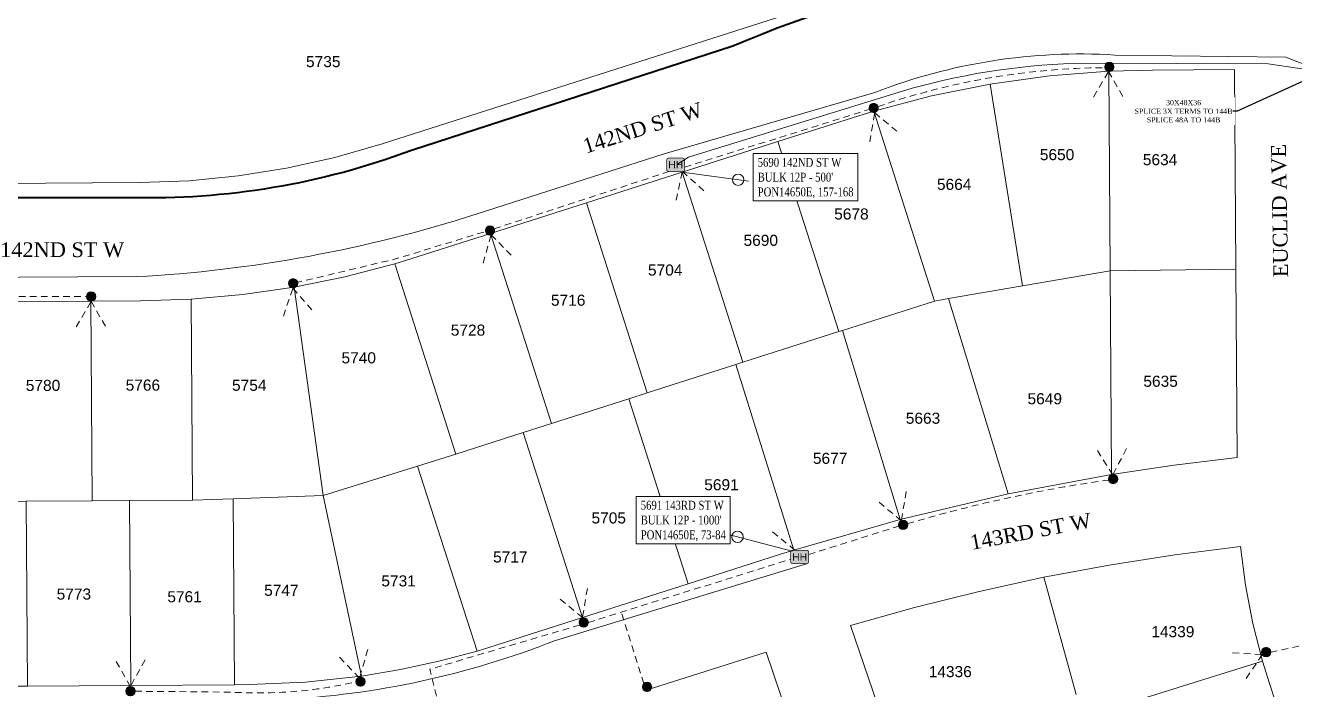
# Model space of a CAD drawing. Header units: feet. Extents: x 865220 to 2843432, y -2240498 to 970288.
# Drawn here: x 2837057 to 2837915, y 964025 to 964474 of the extents above; entities that cross this region are included whole.
import ezdxf
from ezdxf import colors
from ezdxf.entities.mleader import LeaderData, LeaderLine
from ezdxf.enums import TextEntityAlignment as Align
from ezdxf.lldxf.tags import DXFTag
from ezdxf.math import Vec2, Vec3

# ---------------------------------------------------------------- set-up
doc = ezdxf.new("R2010")
doc.units = ezdxf.units.FT
doc.header["$LTSCALE"] = 0.015
doc.header["$MEASUREMENT"] = 0
doc.linetypes.add('DASHED', pattern=[5, 3, -2])
for name, color, linetype, lineweight in [('48A', 112, '48A', 5), ('DROP BURIED', 7, 'DASHED', 5), ('RUNNING LINE (UNDERGROUND)', 10, 'Continuous', 40), ('TAIL', 1, 'MST', 5), ('WORK BOUNDARY', 110, 'Continuous', 40)]:
    doc.layers.add(name, color=color, linetype=linetype, lineweight=lineweight)
for name, color, linetype in [('Dakota County Addresses', 7, 'Continuous'), ('Dakota County Parcels', 7, 'Continuous'), ('DETAIL', 7, 'Continuous'), ('PROP_TEL', 6, 'Continuous'), ('STREET NAME', 7, 'Continuous'), ('TELEPHONE STRUCT-PROP', 6, 'Continuous'), ('TERMINALS', 7, 'Continuous')]:
    doc.layers.add(name, color=color, linetype=linetype)
doc.styles.add('Dimensions 100', font='arial.ttf')
doc.styles.add('Line', font='txt.shx', dxfattribs={"height": 3})
doc.styles.add('SIMPLEX', font='times.ttf', dxfattribs={"width": 0.8})
doc.styles.get("Standard").update_dxf_attribs({"font": 'times.ttf'})
doc.styles.add('Utilities', font='arial.ttf', dxfattribs={"height": 2.5})
tags = doc.linetypes.add('48A', pattern='A,80,-5,["48A",Line,S=1.5,R=0,X=0,Y=-1.5],-20', length=105).pattern_tags.tags
tags[6] = DXFTag(74, 10)
tags = doc.linetypes.add('MST', pattern='A,5,-5,5,-5,["TAIL",Line,S=1.5,R=0,X=0,Y=-1.5],-20', length=40).pattern_tags.tags
tags[10] = DXFTag(74, 10)

# ---------------------------------------------------------------- blocks, each defined once
blk = doc.blocks.new('ACMAP_ANN_TEMPLATE_Dakota County Addresses')
at = {"layer": 'Dakota County Addresses', "style": 'Dimensions 100'}
blk.add_attdef('DakotaCountyAddress', text='', height=50, dxfattribs=at).set_placement((0, 0), align=Align.CENTER)
blk = doc.blocks.new('NEW HH')
at = {"ltscale": 40, "true_color": 0xffffff}
h = blk.add_hatch(color=7, dxfattribs=at)
h.dxf.hatch_style = 1
h.paths.add_polyline_path([(-0.0611, -0.0305, 0.414214), (-0.0458, -0.0458), (0.0458, -0.0458, 0.414214), (0.0611, -0.0305), (0.0611, 0.0305, 0.414214), (0.0458, 0.0458), (-0.0458, 0.0458, 0.414214), (-0.0611, 0.0305)])
at = {"layer": 'RUNNING LINE (UNDERGROUND)', "color": 6, "lineweight": 0, "const_width": 0.005, "flags": 128}
blk.add_lwpolyline([(-0.0611, 0.0305), (-0.0611, -0.0305, 0.414214), (-0.0458, -0.0458), (0.0458, -0.0458, 0.414214), (0.0611, -0.0305), (0.0611, 0.0305, 0.414214), (0.0458, 0.0458), (-0.0458, 0.0458, 0.414214)], format="xyb", close=True, dxfattribs=at)
at = {"layer": 'TELEPHONE STRUCT-PROP', "color": 18, "true_color": 0x000000, "style": 'Utilities'}
blk.add_text('HH', height=0.05, dxfattribs=at).set_placement((0, 0), align=Align.MIDDLE_CENTER)
blk = doc.blocks.new('Proposed FlowerPot')
at = {"lineweight": 5, "ltscale": 100, "true_color": 0xffffff}
h = blk.add_hatch(color=7, dxfattribs=at)
h.dxf.hatch_style = 1
h.paths.add_polyline_path([(-0.06, 0, 0.414214), (0, -0.06, 0.414214), (0.06, 0, 0.414214), (0, 0.06, 0.414214)])
at = {"lineweight": 5, "ltscale": 100}
blk.add_circle((0, 0), 0.0604, dxfattribs=at)
at = {"layer": 'RUNNING LINE (UNDERGROUND)', "color": 6, "lineweight": 5, "const_width": 0.00907, "flags": 128}
blk.add_lwpolyline([(-0.06, 0, -0.414214), (0, 0.06, -0.414214), (0.06, 0, -0.414214), (0, -0.06, -0.414214), (-0.06, 0)], format="xyb", dxfattribs=at)
at = {"color": 18, "linetype": 'ByBlock', "lineweight": 5, "ltscale": 100, "true_color": 0x000000, "style": 'Dimensions 100'}
blk.add_text('F', height=0.0744, dxfattribs=at).set_placement((-0.029, -0.037))
blk = doc.blocks.new('TERMINAL')
at = {"lineweight": 5, "ltscale": 0.5, "flags": 128}
blk.add_lwpolyline([(-0.07, -0.65), (-0.07, 44.75)], dxfattribs=at)
at = {"lineweight": 5, "ltscale": 0.5}
blk.add_circle((-0.07, 37.61), 3.83, dxfattribs=at)

msp = doc.modelspace()

# ---------------------------------------------------------------- linework, layer by layer
at = {"layer": '48A', "lineweight": 5, "ltscale": 100, "flags": 128}
msp.add_lwpolyline([(2837931.96, 964443.56), (2837909.47, 964452.48), (2837793.84, 964453.9, 0.10836), (2837631.5, 964428.5), (2837489, 964387), (2837362.5, 964346.5, -0.065112), (2837132, 964304), (2836855.57, 964302.61), (2836830.55, 964289.77)], format="xyb", dxfattribs=at)
at = {"layer": 'Dakota County Parcels', "lineweight": 5, "ltscale": 100}
for p, q in [((2837298.28, 964393.73), (2837575.57, 964482.43)), ((2837819.23, 964443.71), (2837789.82, 964442.92)), ((2837790.78, 964307.95), (2837789.82, 964442.92)), ((2837819.23, 964443.71), (2837874.82, 964444)), ((2837875.73, 964309.01), (2837874.82, 964444)), ((2837709.51, 964434.18), (2837731.35, 964297.74)), ((2837630.8, 964415.94), (2837616.46, 964411.52)), ((2837630.8, 964415.94), (2837671.91, 964287.54)), ((2837565.99, 964395.38), (2837616.46, 964411.52)), ((2837501.23, 964374.66), (2837565.99, 964395.38)), ((2837565.99, 964395.38), (2837607.11, 964266.81)), ((2837436.47, 964353.95), (2837501.23, 964374.66)), ((2837501.23, 964374.66), (2837542.35, 964246.1)), ((2836371.34, 964362.47), (2837134.49, 964367.61)), ((2837371.71, 964333.24), (2837436.47, 964353.95)), ((2837436.47, 964353.95), (2837477.59, 964225.38)), ((2837322.65, 964317.54), (2837371.71, 964333.24)), ((2837371.71, 964333.24), (2837412.83, 964204.67)), ((2837306.89, 964312.73), (2837322.65, 964317.54)), ((2837306.89, 964312.73), (2837348.07, 964183.95)), ((2837731.35, 964297.74), (2837790.78, 964307.95)), ((2837790.78, 964307.95), (2837875.73, 964309.01)), ((2837791.68, 964170.13), (2837790.78, 964307.95)), ((2837876.59, 964181.67), (2837875.73, 964309.01)), ((2837238.74, 964296.93), (2837258.4, 964156.07)), ((2837681.28, 964289.15), (2837731.35, 964297.74)), ((2837033.3, 964286.94), (2837101.29, 964287.39)), ((2837101.29, 964287.39), (2837135.03, 964287.62)), ((2837102.2, 964152.41), (2837101.29, 964287.39)), ((2837135.03, 964287.62), (2837169.26, 964288.78)), ((2837170.19, 964152.87), (2837169.26, 964288.78)), ((2837609.59, 964267.6), (2837671.91, 964287.54)), ((2837671.91, 964287.54), (2837681.28, 964289.15)), ((2837681.28, 964289.15), (2837721.75, 964157.03)), ((2837542.35, 964246.1), (2837607.11, 964266.81)), ((2837607.11, 964266.81), (2837609.59, 964267.6)), ((2837609.59, 964267.6), (2837648.77, 964139.81)), ((2837477.59, 964225.38), (2837537.42, 964244.52)), ((2837537.42, 964244.52), (2837542.35, 964246.1)), ((2837537.42, 964244.52), (2837576.69, 964119.11)), ((2837412.83, 964204.67), (2837465.24, 964221.43)), ((2837465.24, 964221.43), (2837477.59, 964225.38)), ((2837465.24, 964221.43), (2837505.25, 964096.29)), ((2837393.81, 964198.58), (2837412.83, 964204.67)), ((2837348.07, 964183.95), (2837393.81, 964198.58)), ((2837393.81, 964198.58), (2837433.83, 964073.44)), ((2837322.3, 964175.94), (2837348.07, 964183.95)), ((2837258.4, 964156.07), (2837322.3, 964175.94)), ((2837322.3, 964175.94), (2837362.54, 964050.81)), ((2837791.68, 964170.13), (2837721.75, 964157.03)), ((2837034.21, 964151.95), (2837057.58, 964152.11)), ((2837057.58, 964152.11), (2837102.2, 964152.41)), ((2837058.42, 964027.12), (2837057.58, 964152.11)), ((2837102.2, 964152.41), (2837127.57, 964152.58)), ((2837127.57, 964152.58), (2837170.19, 964152.87)), ((2837128.41, 964027.59), (2837127.57, 964152.58)), ((2837170.19, 964152.87), (2837197.55, 964153.86)), ((2837197.55, 964153.86), (2837258.4, 964156.07)), ((2837198.41, 964028.06), (2837197.55, 964153.86)), ((2837258.4, 964156.07), (2837284.45, 964033.82)), ((2837721.75, 964157.03), (2837648.77, 964139.81)), ((2837648.77, 964139.81), (2837576.69, 964119.11)), ((2837505.25, 964096.29), (2837567.73, 964116.27)), ((2837576.69, 964119.11), (2837567.73, 964116.27)), ((2837745.83, 964100.75), (2837767.69, 964021.32)), ((2837433.83, 964073.44), (2837505.25, 964096.29)), ((2837375.35, 964054.74), (2837433.83, 964073.44)), ((2837615.18, 964068.14), (2837642.49, 963987.65)), ((2837362.54, 964050.81), (2837375.35, 964054.74)), ((2837476.98, 964024.26), (2837557.93, 964050.15)), ((2837557.93, 964050.15), (2837598.09, 963931.79)), ((2837771.88, 964006.08), (2837893.77, 964043.98)), ((2837893.77, 964043.98), (2837898.44, 964028.81)), ((2837898.44, 964028.81), (2837914.65, 963979.28)), ((2836988.43, 964026.65), (2837058.42, 964027.12)), ((2837058.42, 964027.12), (2837128.41, 964027.59)), ((2837128.41, 964027.59), (2837198.41, 964028.06)), ((2837198.41, 964028.06), (2837208.53, 964028.13))]:
    msp.add_line(p, q, dxfattribs=at)
for points in [[(2837789.82, 964442.92), (2837749.54, 964439.72), (2837709.51, 964434.18)], [(2837709.51, 964434.18), (2837669.89, 964426.21), (2837630.8, 964415.94)], [(2837134.49, 964367.61), (2837167.76, 964368.86), (2837200.9, 964372.1), (2837233.77, 964377.35), (2837266.27, 964384.57), (2837298.28, 964393.73)], [(2837238.74, 964296.93), (2837273.03, 964303.9), (2837306.89, 964312.73)], [(2837169.26, 964288.78), (2837204.11, 964291.9), (2837238.74, 964296.93)], [(2837876.59, 964181.67), (2837834.06, 964176.42), (2837791.68, 964170.13)], [(2837878.87, 964121.56), (2837834.33, 964115.9), (2837789.97, 964108.96), (2837745.83, 964100.75)], [(2837878.87, 964121.56), (2837882.28, 964095.42), (2837887.25, 964069.53), (2837893.77, 964043.98)], [(2837745.83, 964100.75), (2837701.98, 964091.13), (2837658.41, 964080.26), (2837615.18, 964068.14)], [(2837284.45, 964033.82), (2837310.74, 964038.25), (2837336.79, 964043.91), (2837362.54, 964050.81)], [(2837208.53, 964028.13), (2837246.58, 964029.69), (2837284.45, 964033.82)]]:
    msp.add_lwpolyline(points, dxfattribs=at)
at = {"layer": 'DROP BURIED', "lineweight": 5, "ltscale": 100, "flags": 128}
for points in [[(2837633.75, 964419.04, -0.082572), (2837787.03, 964445.3)], [(2837653.7, 964136.88, -0.038388), (2837789.57, 964166.47)], [(2837899.29, 964050.13), (2837946, 964060, -0.0707), (2837933.94, 964142.51)], [(2837131.29, 964023.64), (2837196.5, 964023, 0.070715), (2837280.51, 964029.89)]]:
    msp.add_lwpolyline(points, format="xyb", dxfattribs=at)
at = {"layer": 'DROP BURIED', "lineweight": 5, "ltscale": 100}
for points in [[(2837779.5, 964425.5), (2837789.5, 964442.82), (2837799.5, 964425.5)], [(2837628.09, 964395.11), (2837631.5, 964414.82), (2837646.86, 964402.01)], [(2837497.12, 964355.67), (2837501.37, 964375.21), (2837516.17, 964361.76)], [(2837366.64, 964313.06), (2837371.96, 964332.34), (2837385.99, 964318.09)], [(2837231.55, 964277.39), (2837238, 964296.32), (2837251.17, 964281.27)], [(2837091.5, 964270), (2837101.5, 964287.32), (2837111.5, 964270)], [(2837801.72, 964187.74), (2837792.45, 964170.02), (2837781.73, 964186.9)], [(2837652.74, 964158.72), (2837649.42, 964139), (2837634, 964151.74)], [(2837577.42, 964119), (2837562, 964131.74)], [(2837437.14, 964093.16), (2837433.83, 964073.44), (2837418.4, 964086.18)], [(2837288.61, 964051.79), (2837283.05, 964032.58), (2837269.19, 964047)], [(2837873.51, 964049.71), (2837893.47, 964048.5), (2837882.45, 964031.82)], [(2837138, 964044.84), (2837128.02, 964026.78), (2837118, 964044.84)]]:
    msp.add_lwpolyline(points, dxfattribs=at)
at = {"layer": 'DROP BURIED', "lineweight": 5, "ltscale": 100, "flags": 128}
for points in [[(2837502.97, 964378), (2837627.75, 964417.16)], [(2837374.19, 964336.38), (2837492.29, 964375.09)], [(2837374.19, 964336.38), (2837374.19, 964336.38), (2837307.45, 964315.99), (2837238.55, 964299.54)], [(2836970.15, 964290.75), (2837098.4, 964290.52)], [(2837586.81, 964116), (2837647.65, 964135.2)], [(2837437.79, 964070.14), (2837574.6, 964113)], [(2837475.27, 964028.78), (2837460.12, 964077.14)], [(2837342.64, 963991.29), (2837330.5, 964038.5), (2837437.79, 964070.14)]]:
    msp.add_lwpolyline(points, dxfattribs=at)
at = {"layer": 'TAIL', "lineweight": 5, "ltscale": 100, "flags": 128}
for points in [[(2837498.18, 964380.02), (2837505.52, 964384.71), (2837656.78, 964431.38, -0.064017), (2837774.09, 964448.41), (2837897.5, 964447.91), (2837924.98, 964443.87)], [(2836985.45, 964021.74), (2837002.71, 964017.26), (2837230.5, 964018, 0.081927), (2837415.5, 964058), (2837585.28, 964109.85)]]:
    msp.add_lwpolyline(points, format="xyb", dxfattribs=at)
at = {"layer": 'WORK BOUNDARY', "ltscale": 100, "flags": 128}
msp.add_lwpolyline([(2835896.95, 957001.57), (2836934.97, 957004.81), (2836954.3, 957047.03), (2836994.41, 957133.45), (2836979.33, 957817.84), (2836978.27, 957934.8), (2838485, 957948.47), (2838485.05, 964502.83), (2837872.15, 964518.43, 0.116551), (2837535.47, 964459.85), (2837318.14, 964389.39, -0.096694), (2837127.79, 964357.42), (2835922.63, 964355.72), (2835847.73, 964355.06)], format="xyb", dxfattribs=at)

# ---------------------------------------------------------------- block references
at = {"layer": 'Dakota County Addresses', "lineweight": 5, "ltscale": 100, "xscale": 0.15, "yscale": 0.15, "zscale": 0.15}
for p, values in [((2837258.51, 964445.69), {'DakotaCountyAddress': '5735'}), ((2837754.76, 964382.79), {'DakotaCountyAddress': '5650'}), ((2837824.42, 964379.38), {'DakotaCountyAddress': '5634'}), ((2837685.19, 964362.67), {'DakotaCountyAddress': '5664'}), ((2837615.7, 964342.64), {'DakotaCountyAddress': '5678'}), ((2837554.4, 964324.83), {'DakotaCountyAddress': '5690'}), ((2837489.77, 964304.74), {'DakotaCountyAddress': '5704'}), ((2837424.14, 964284.34), {'DakotaCountyAddress': '5716'}), ((2837356.4, 964264.1), {'DakotaCountyAddress': '5728'}), ((2837282.51, 964245.36), {'DakotaCountyAddress': '5740'}), ((2837824.78, 964229.52), {'DakotaCountyAddress': '5635'}), ((2837069.01, 964226.72), {'DakotaCountyAddress': '5780'}), ((2837136.55, 964226.91), {'DakotaCountyAddress': '5766'}), ((2837208.47, 964226.81), {'DakotaCountyAddress': '5754'}), ((2837746.45, 964217.7), {'DakotaCountyAddress': '5649'}), ((2837664.11, 964204.51), {'DakotaCountyAddress': '5663'}), ((2837601.29, 964177.4), {'DakotaCountyAddress': '5677'}), ((2837527.82, 964159.55), {'DakotaCountyAddress': '5691'}), ((2837451.59, 964137.1), {'DakotaCountyAddress': '5705'}), ((2837385.02, 964110.69), {'DakotaCountyAddress': '5717'}), ((2837309.47, 964094.52), {'DakotaCountyAddress': '5731'}), ((2837089.89, 964085.61), {'DakotaCountyAddress': '5773'}), ((2837164.73, 964083.8), {'DakotaCountyAddress': '5761'}), ((2837230.2, 964088.14), {'DakotaCountyAddress': '5747'}), ((2837833.07, 964060.18), {'DakotaCountyAddress': '14339'}), ((2837682.53, 964033.15), {'DakotaCountyAddress': '14336'})]:
    msp.add_blockref('ACMAP_ANN_TEMPLATE_Dakota County Addresses', p, dxfattribs=at).add_auto_attribs(values)
at = {"layer": 'PROP_TEL', "lineweight": 5, "ltscale": 100}
for name, p, xscale, yscale, zscale in [('Proposed FlowerPot', (2837790.12, 964445.83), 52, 52, 52), ('Proposed FlowerPot', (2837630.75, 964418.1), 52, 52, 52), ('NEW HH', (2837496.87, 964379.67), 100, 100, 100), ('Proposed FlowerPot', (2837371.27, 964335.23), 52, 52, 52), ('Proposed FlowerPot', (2837238.11, 964299.47), 52, 52, 52), ('Proposed FlowerPot', (2837101.54, 964290.52), 52, 52, 52), ('Proposed FlowerPot', (2837792.64, 964167.14), 52, 52, 52), ('Proposed FlowerPot', (2837650.64, 964136.14), 52, 52, 52), ('NEW HH', (2837580.7, 964114.43), 100, 100, 100), ('Proposed FlowerPot', (2837434.64, 964070.14), 52, 52, 52), ('Proposed FlowerPot', (2837896.15, 964050.13), 52, 52, 52), ('Proposed FlowerPot', (2837283.64, 964030.14), 52, 52, 52), ('Proposed FlowerPot', (2837477.49, 964026.56), 52, 52, 52), ('Proposed FlowerPot', (2837128.14, 964023.64), 52, 52, 52)]:
    msp.add_blockref(name, p, dxfattribs=dict(at, xscale=xscale, yscale=yscale, zscale=zscale))
at = {"layer": 'TERMINALS', "lineweight": 5, "ltscale": 100}
for p, rotation in [((2837501.8, 964374.47), 262.3475821254843), ((2837575.09, 964118.6), 75.36954234222037)]:
    msp.add_blockref('TERMINAL', p, dxfattribs=dict(at, rotation=rotation))

# ---------------------------------------------------------------- texts
at = {"layer": 'STREET NAME', "lineweight": 5, "ltscale": 100, "char_height": 10, "attachment_point": 1}
for s, insert, rotation in [('142ND ST W', (2837432.99, 964396.67), 17.73412), ('EUCLID AVE', (2837901.07, 964303.5), 91.03027), ('143RD ST W', (2837695.12, 964129.05), 10.62402)]:
    msp.add_mtext(s, dxfattribs=dict(at, insert=insert, rotation=rotation))
at = {"layer": 'STREET NAME', "lineweight": 5, "ltscale": 100, "insert": (2837040, 964327.22), "char_height": 10, "attachment_point": 1}
msp.add_mtext('142ND ST W', dxfattribs=at)

# ---------------------------------------------------------------- next in the draw order: texts
at = {"layer": 'TERMINALS', "lineweight": 5, "ltscale": 100, "char_height": 6, "attachment_point": 1, "style": 'SIMPLEX', "bg_fill": 19, "box_fill_scale": 1.5, "bg_fill_color": 256, "bg_fill_transparency": 0}
for s, insert in [("5690 142ND ST W\\PBULK 12P - 500'\\PPON14650E, 157-168", (2837552.29, 964384.31)), ("5691 143RD ST W\\PBULK 12P - 1000'\\PPON14650E, 73-84", (2837473.2, 964152.43))]:
    msp.add_mtext(s, dxfattribs=dict(at, insert=insert))

# ---------------------------------------------------------------- next in the draw order: leaders
at = {"layer": 'DETAIL', "lineweight": 5, "ltscale": 100}
ml = msp.add_multileader_mtext('Standard', dxfattribs=at)
ml.set_content('30X48X36\\PSPLICE 3X TERMS TO 144B\\PSPLICE 48A TO 144B', color=256)
ml.set_leader_properties()
ml.build(insert=Vec2(0, 0))
ml.multileader.update_dxf_attribs({"has_text_frame": 1, "text_left_attachment_type": 2, "text_right_attachment_type": 2, "dogleg_length": 3})
ctx = ml.context
ctx.base_point, ctx.char_height, ctx.landing_gap_size, ctx.plane_origin = Vec3(2837807.09, 964415.85), 3.5, 1.5, Vec3(2837940.72, 964476.91)
ctx.left_attachment, ctx.right_attachment, ctx.text_align_type = 2, 2, 1
notes = []
notes.append((ctx, [(0, (1, 1, 0), (2837876.52, 964415.85), (-1, 0), 3, [(0, [(2837927.38, 964438.98)], 0, [])])]))
ctx.mtext.insert, ctx.mtext.alignment, ctx.mtext.flow_direction = Vec3(2837840.31, 964423.47), 2, 5
ctx.mtext.has_bg_fill, ctx.mtext.bg_color, ctx.mtext.bg_scale_factor, ctx.mtext.bg_transparency, ctx.mtext.use_window_bg_color = 1, -1027028792, 1.5, 0, 1
for ctx, leaders in notes:
    for number, flags, end, landing, length, lines in leaders:
        leader = LeaderData()
        leader.index, (leader.has_last_leader_line, leader.has_dogleg_vector, leader.attachment_direction) = number, flags
        leader.last_leader_point, leader.dogleg_vector, leader.dogleg_length = Vec3(end), Vec3(landing), length
        for number, points, colour, breaks in lines:
            line = LeaderLine()
            line.index, line.vertices, line.color, line.breaks = number, Vec3.list(points), colors.encode_raw_color(colour), breaks
            leader.lines.append(line)
        ctx.leaders.append(leader)

doc.saveas('drawing.dxf')
